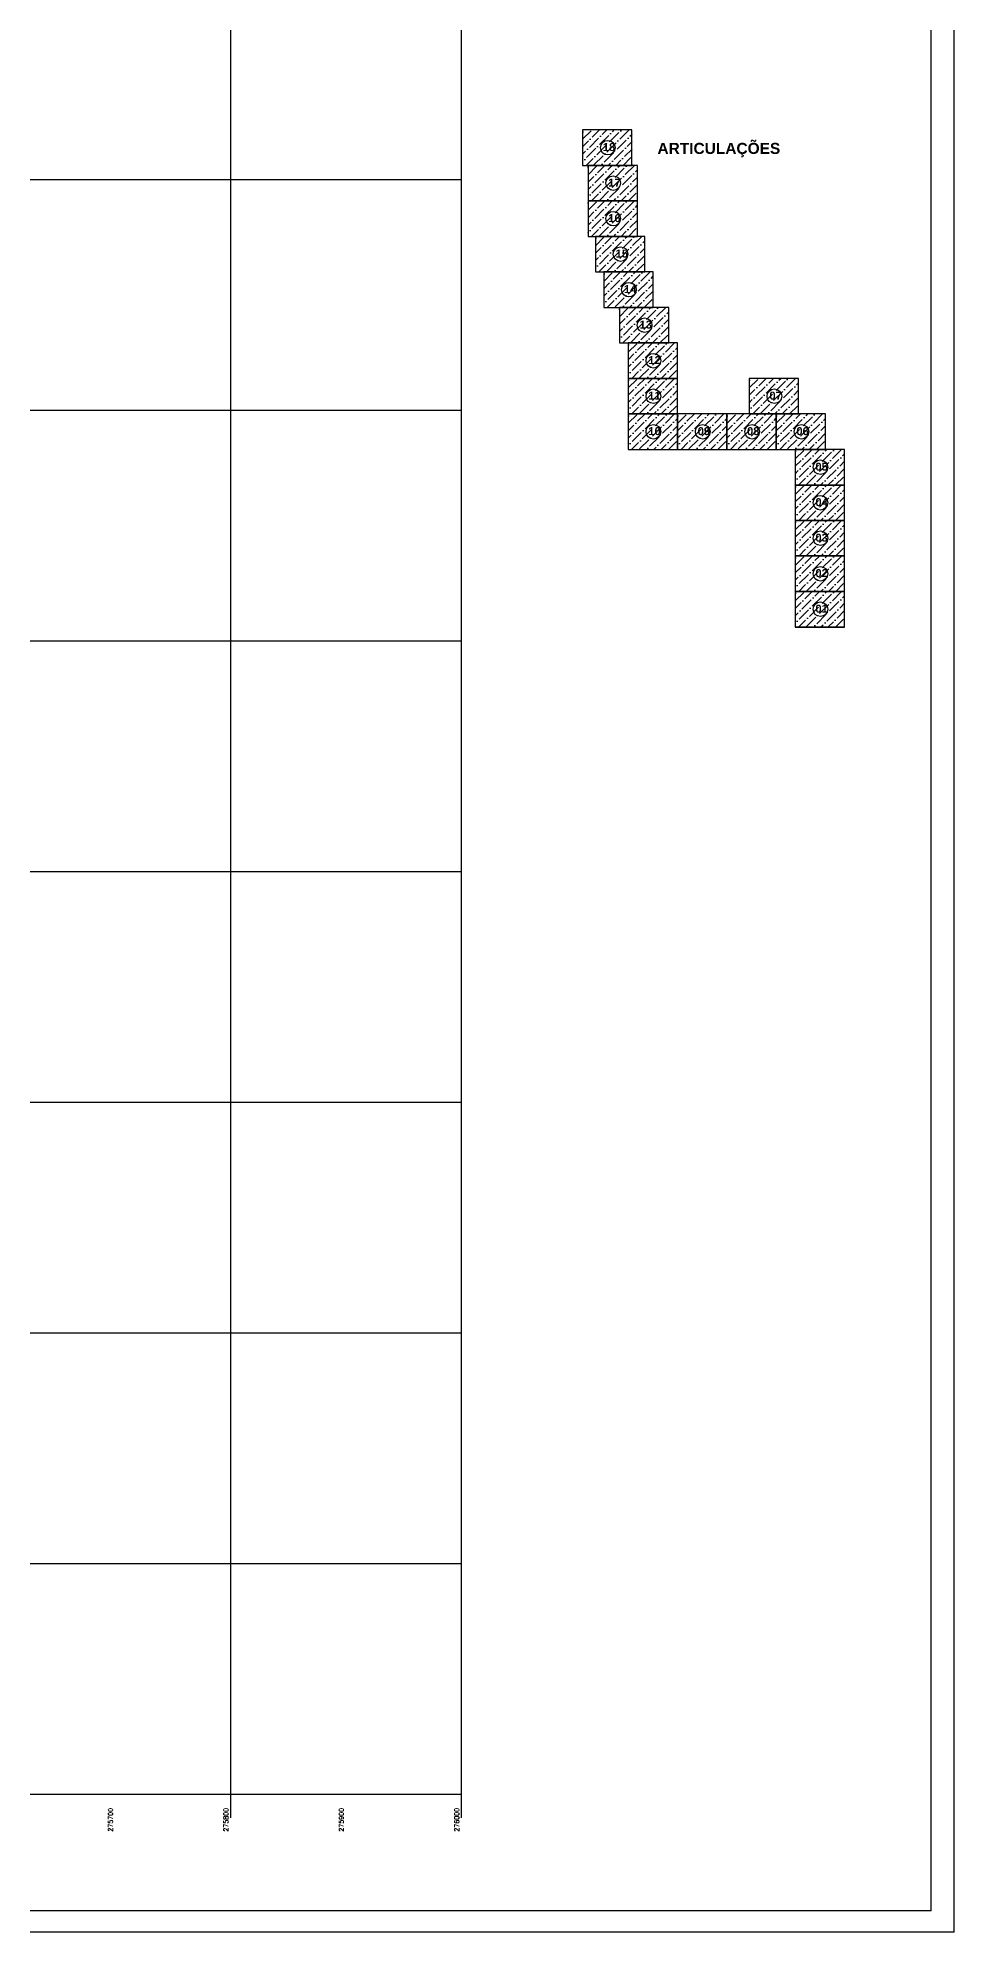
# Model space of a CAD drawing. Header units: millimetres. Extents: x 276147 to 291056, y 9594849 to 9609891.
# Drawn here: x 282152 to 282946, y 9594849 to 9596491 of the extents above; entities that cross this region are included whole.
import ezdxf
from ezdxf.enums import TextEntityAlignment as Align

# ---------------------------------------------------------------- set-up
doc = ezdxf.new("R2010")
doc.units = ezdxf.units.MM
doc.header["$LTSCALE"] = 10
for name, color, linetype in [('2000-Top_malha_coord', 2, 'Continuous'), ('LINHA02', 8, 'Continuous'), ('Top_malha_coord', 8, 'Continuous')]:
    doc.layers.add(name, color=color, linetype=linetype)
doc.styles.add('r80', font='romans.shx')
doc.styles.add('T7', font='arial.ttf')

# ---------------------------------------------------------------- blocks, each defined once
blk = doc.blocks.new('ASDF')
at = {"layer": 'Top_malha_coord', "color": 7}
for points in [[(288117.28, 9595425.1), (288124.78, 9595425.1), (288124.78, 9595430.49), (288117.28, 9595430.49)], [(288118.1, 9595419.7), (288125.6, 9595419.7), (288125.6, 9595425.1), (288118.1, 9595425.1)], [(288118.1, 9595414.3), (288125.6, 9595414.3), (288125.6, 9595419.7), (288118.1, 9595419.7)], [(288119.22, 9595408.9), (288126.72, 9595408.9), (288126.72, 9595414.3), (288119.22, 9595414.3)], [(288120.49, 9595403.5), (288127.99, 9595403.5), (288127.99, 9595408.9), (288120.49, 9595408.9)], [(288122.87, 9595398.1), (288130.37, 9595398.1), (288130.37, 9595403.5), (288122.87, 9595403.5)], [(288124.2, 9595392.7), (288131.7, 9595392.7), (288131.7, 9595398.1), (288124.2, 9595398.1)], [(288124.2, 9595387.3), (288131.7, 9595387.3), (288131.7, 9595392.7), (288124.2, 9595392.7)], [(288142.59, 9595387.3), (288150.09, 9595387.3), (288150.09, 9595392.7), (288142.59, 9595392.7)], [(288124.2, 9595381.9), (288131.7, 9595381.9), (288131.7, 9595387.3), (288124.2, 9595387.3)], [(288131.7, 9595381.9), (288139.2, 9595381.9), (288139.2, 9595387.3), (288131.7, 9595387.3)], [(288139.2, 9595381.9), (288146.7, 9595381.9), (288146.7, 9595387.3), (288139.2, 9595387.3)], [(288146.7, 9595381.9), (288154.2, 9595381.9), (288154.2, 9595387.3), (288146.7, 9595387.3)], [(288149.59, 9595376.5), (288157.09, 9595376.5), (288157.09, 9595381.9), (288149.59, 9595381.9)], [(288149.59, 9595371.11), (288157.09, 9595371.11), (288157.09, 9595376.5), (288149.59, 9595376.5)], [(288149.59, 9595365.71), (288157.09, 9595365.71), (288157.09, 9595371.11), (288149.59, 9595371.11)], [(288149.59, 9595360.31), (288157.09, 9595360.31), (288157.09, 9595365.71), (288149.59, 9595365.71)], [(288149.59, 9595354.91), (288157.09, 9595354.91), (288157.09, 9595360.31), (288149.59, 9595360.31)]]:
    blk.add_lwpolyline(points, close=True, dxfattribs=at)
for centre in [(288121.11, 9595427.79), (288121.93, 9595422.4), (288121.93, 9595417), (288123.05, 9595411.6), (288124.32, 9595406.2), (288126.7, 9595400.8), (288128.03, 9595395.4), (288128.03, 9595390), (288146.42, 9595390), (288128.03, 9595384.6), (288135.53, 9595384.6), (288143.03, 9595384.6), (288150.53, 9595384.6), (288153.42, 9595379.2), (288153.42, 9595373.81), (288153.42, 9595368.41), (288153.42, 9595363.01), (288153.42, 9595357.61)]:
    blk.add_circle(centre, 1.11, dxfattribs=at)
at = {"layer": 'Top_malha_coord', "color": 7, "char_height": 1.2169, "attachment_point": 1, "style": 'T7'}
for s, insert in [('{\\fArial|b1|i0|c0|p34;18}', (288120.34, 9595428.49)), ('{\\fArial|b1|i0|c0|p34;17}', (288121.17, 9595423.09)), ('{\\fArial|b1|i0|c0|p34;16}', (288121.17, 9595417.69)), ('{\\fArial|b1|i0|c0|p34;15}', (288122.29, 9595412.3)), ('{\\fArial|b1|i0|c0|p34;14}', (288123.56, 9595406.9)), ('{\\fArial|b1|i0|c0|p34;13}', (288125.93, 9595401.5)), ('{\\fArial|b1|i0|c0|p34;12}', (288127.26, 9595396.1)), ('{\\fArial|b1|i0|c0|p34;11}', (288127.26, 9595390.7)), ('{\\fArial|b1|i0|c0|p34;07}', (288145.66, 9595390.7)), ('{\\fArial|b1|i0|c0|p34;10}', (288127.26, 9595385.3)), ('{\\fArial|b1|i0|c0|p34;09}', (288134.76, 9595385.3)), ('{\\fArial|b1|i0|c0|p34;08}', (288142.26, 9595385.3)), ('{\\fArial|b1|i0|c0|p34;06}', (288149.76, 9595385.3)), ('{\\fArial|b1|i0|c0|p34;05}', (288152.65, 9595379.9)), ('{\\fArial|b1|i0|c0|p34;04}', (288152.65, 9595374.5)), ('{\\fArial|b1|i0|c0|p34;03}', (288152.65, 9595369.1)), ('{\\fArial|b1|i0|c0|p34;02}', (288152.65, 9595363.71)), ('{\\fArial|b1|i0|c0|p34;01}', (288152.65, 9595358.31))]:
    blk.add_mtext_dynamic_manual_height_columns(s, width=9.0598, gutter_width=12.5, heights=[0], dxfattribs=dict(at, insert=insert))

msp = doc.modelspace()

# ---------------------------------------------------------------- hatches: boundary and pattern name
at = {"layer": 'Top_malha_coord'}
h = msp.add_hatch(dxfattribs=at)
h.set_pattern_fill('ANSI36', color=8, scale=1.4256)
h.set_pattern_definition([(45, (-1360520.199, -45120171.2436), (2.40042246115, 8.80154902423), [11.31569999996, -2.26314, 0, -2.26314])])
h.paths.add_polyline_path([(282666.8, 9596411.4), (282624, 9596411.4), (282624, 9596380.6), (282666.8, 9596380.6)])
h.paths.add_polyline_path([(282652.2, 9596396, -1), (282639.5, 9596396, -1)], flags=0)
h.paths.add_polyline_path([(282639.3, 9596389.2), (282653.6, 9596389.2), (282653.6, 9596403.5), (282639.3, 9596403.5)], flags=24)
h = msp.add_hatch(dxfattribs=at)
h.set_pattern_fill('ANSI36', color=8, scale=1.4256)
h.set_pattern_definition([(45, (-1360515.4987, -45120202.0303), (2.40042246115, 8.80154902423), [11.31569999996, -2.26314, 0, -2.26314])])
h.paths.add_polyline_path([(282671.5, 9596380.6), (282628.7, 9596380.6), (282628.7, 9596349.8), (282671.5, 9596349.8)])
h.paths.add_polyline_path([(282656.9, 9596365.2, -1), (282644.2, 9596365.2, -1)], flags=0)
h.paths.add_polyline_path([(282644, 9596358.4), (282658.3, 9596358.4), (282658.3, 9596372.7), (282644, 9596372.7)], flags=24)
h = msp.add_hatch(dxfattribs=at)
h.set_pattern_fill('ANSI36', color=8, scale=1.4256)
h.set_pattern_definition([(45, (-1360515.4987, -45120232.817), (2.40042246115, 8.80154902423), [11.31569999996, -2.26314, 0, -2.26314])])
h.paths.add_polyline_path([(282671.5, 9596349.8), (282628.7, 9596349.8), (282628.7, 9596319), (282671.5, 9596319)])
h.paths.add_polyline_path([(282656.9, 9596334.4, -1), (282644.2, 9596334.4, -1)], flags=0)
h.paths.add_polyline_path([(282644, 9596327.6), (282658.3, 9596327.6), (282658.3, 9596341.9), (282644, 9596341.9)], flags=24)
h = msp.add_hatch(dxfattribs=at)
h.set_pattern_fill('ANSI36', color=8, scale=1.4256)
h.set_pattern_definition([(45, (-1360509.0994, -45120263.604), (2.40042246115, 8.80154902423), [11.31569999996, -2.26314, 0, -2.26314])])
h.paths.add_polyline_path([(282677.9, 9596319), (282635.1, 9596319), (282635.1, 9596288.2), (282677.9, 9596288.2)])
h.paths.add_polyline_path([(282663.3, 9596303.6, -1), (282650.6, 9596303.6, -1)], flags=0)
h.paths.add_polyline_path([(282650.4, 9596296.8), (282664.7, 9596296.8), (282664.7, 9596311.1), (282650.4, 9596311.1)], flags=24)
h = msp.add_hatch(dxfattribs=at)
h.set_pattern_fill('ANSI36', color=8, scale=1.4256)
h.set_pattern_definition([(45, (-1360501.8786, -45120294.3905), (2.40042246115, 8.80154902423), [11.31569999996, -2.26314, 0, -2.26314])])
h.paths.add_polyline_path([(282685.1, 9596288.2), (282642.3, 9596288.2), (282642.3, 9596257.4), (282685.1, 9596257.4)])
h.paths.add_polyline_path([(282670.5, 9596272.8, -1), (282657.8, 9596272.8, -1)], flags=0)
h.paths.add_polyline_path([(282657.7, 9596266.1), (282671.9, 9596266.1), (282671.9, 9596280.4), (282657.7, 9596280.4)], flags=24)
h = msp.add_hatch(dxfattribs=at)
h.set_pattern_fill('ANSI36', color=8, scale=1.4256)
h.set_pattern_definition([(45, (-1360488.3194, -45120325.1773), (2.40042246115, 8.80154902423), [11.31569999996, -2.26314, 0, -2.26314])])
h.paths.add_polyline_path([(282698.6, 9596257.4), (282655.9, 9596257.4), (282655.9, 9596226.7), (282698.6, 9596226.7)])
h.paths.add_polyline_path([(282684, 9596242.1, -1), (282671.4, 9596242.1, -1)], flags=0)
h.paths.add_polyline_path([(282671.2, 9596235.3), (282685.5, 9596235.3), (282685.5, 9596249.6), (282671.2, 9596249.6)], flags=24)
h = msp.add_hatch(dxfattribs=at)
h.set_pattern_fill('ANSI36', color=8, scale=1.4256)
h.set_pattern_definition([(45, (-1360480.744, -45120355.964), (2.40042246115, 8.80154902423), [11.31569999996, -2.26314, 0, -2.26314])])
h.paths.add_polyline_path([(282706.2, 9596226.7), (282663.5, 9596226.7), (282663.5, 9596195.9), (282706.2, 9596195.9)])
h.paths.add_polyline_path([(282691.6, 9596211.3, -1), (282679, 9596211.3, -1)], flags=0)
h.paths.add_polyline_path([(282678.8, 9596204.5), (282693.1, 9596204.5), (282693.1, 9596218.8), (282678.8, 9596218.8)], flags=24)
h = msp.add_hatch(dxfattribs=at)
h.set_pattern_fill('ANSI36', color=8, scale=1.4256)
h.set_pattern_definition([(45, (-1360480.744, -45120386.7508), (2.40042246115, 8.80154902423), [11.31569999996, -2.26314, 0, -2.26314])])
h.paths.add_polyline_path([(282706.2, 9596195.9), (282663.5, 9596195.9), (282663.5, 9596165.1), (282706.2, 9596165.1)])
h.paths.add_polyline_path([(282691.6, 9596180.5, -1), (282679, 9596180.5, -1)], flags=0)
h.paths.add_polyline_path([(282678.8, 9596173.7), (282693.1, 9596173.7), (282693.1, 9596188), (282678.8, 9596188)], flags=24)
h = msp.add_hatch(dxfattribs=at)
h.set_pattern_fill('ANSI36', color=8, scale=1.4256)
h.set_pattern_definition([(45, (-1360375.861, -45120386.7508), (2.40042246115, 8.80154902423), [11.31569999996, -2.26314, 0, -2.26314])])
h.paths.add_polyline_path([(282811.1, 9596195.9), (282768.3, 9596195.9), (282768.3, 9596165.1), (282811.1, 9596165.1)])
h.paths.add_polyline_path([(282796.5, 9596180.5, -1), (282783.9, 9596180.5, -1)], flags=0)
h.paths.add_polyline_path([(282783.7, 9596173.7), (282797.9, 9596173.7), (282797.9, 9596188), (282783.7, 9596188)], flags=24)
h = msp.add_hatch(dxfattribs=at)
h.set_pattern_fill('ANSI36', color=8, scale=1.4256)
h.set_pattern_definition([(45, (-1360480.744, -45120417.5375), (2.40042246115, 8.80154902423), [11.31569999996, -2.26314, 0, -2.26314])])
h.paths.add_polyline_path([(282706.2, 9596165.1), (282663.5, 9596165.1), (282663.5, 9596134.3), (282706.2, 9596134.3)])
h.paths.add_polyline_path([(282691.6, 9596149.7, -1), (282679, 9596149.7, -1)], flags=0)
h.paths.add_polyline_path([(282678.8, 9596142.9), (282693.1, 9596142.9), (282693.1, 9596157.2), (282678.8, 9596157.2)], flags=24)
h = msp.add_hatch(dxfattribs=at)
h.set_pattern_fill('ANSI36', color=8, scale=1.4256)
h.set_pattern_definition([(45, (-1360437.976, -45120417.5375), (2.40042246115, 8.80154902423), [11.31569999996, -2.26314, 0, -2.26314])])
h.paths.add_polyline_path([(282749, 9596165.1), (282706.2, 9596165.1), (282706.2, 9596134.3), (282749, 9596134.3)])
h.paths.add_polyline_path([(282734.4, 9596149.7, -1), (282721.7, 9596149.7, -1)], flags=0)
h.paths.add_polyline_path([(282721.6, 9596142.9), (282735.8, 9596142.9), (282735.8, 9596157.2), (282721.6, 9596157.2)], flags=24)
h = msp.add_hatch(dxfattribs=at)
h.set_pattern_fill('ANSI36', color=8, scale=1.4256)
h.set_pattern_definition([(45, (-1360395.208, -45120417.5375), (2.40042246115, 8.80154902423), [11.31569999996, -2.26314, 0, -2.26314])])
h.paths.add_polyline_path([(282791.8, 9596165.1), (282749, 9596165.1), (282749, 9596134.3), (282791.8, 9596134.3)])
h.paths.add_polyline_path([(282777.2, 9596149.7, -1), (282764.5, 9596149.7, -1)], flags=0)
h.paths.add_polyline_path([(282764.3, 9596142.9), (282778.6, 9596142.9), (282778.6, 9596157.2), (282764.3, 9596157.2)], flags=24)
h = msp.add_hatch(dxfattribs=at)
h.set_pattern_fill('ANSI36', color=8, scale=1.4256)
h.set_pattern_definition([(45, (-1360352.44, -45120417.5375), (2.40042246115, 8.80154902423), [11.31569999996, -2.26314, 0, -2.26314])])
h.paths.add_polyline_path([(282834.5, 9596165.1), (282791.8, 9596165.1), (282791.8, 9596134.3), (282834.5, 9596134.3)])
h.paths.add_polyline_path([(282819.9, 9596149.7, -1), (282807.3, 9596149.7, -1)], flags=0)
h.paths.add_polyline_path([(282807.1, 9596142.9), (282821.4, 9596142.9), (282821.4, 9596157.2), (282807.1, 9596157.2)], flags=24)
h = msp.add_hatch(dxfattribs=at)
h.set_pattern_fill('ANSI36', color=8, scale=1.4256)
h.set_pattern_definition([(45, (-1360335.9637, -45120448.3242), (2.40042246115, 8.80154902423), [11.31569999996, -2.26314, 0, -2.26314])])
h.paths.add_polyline_path([(282851, 9596134.3), (282808.2, 9596134.3), (282808.2, 9596103.5), (282851, 9596103.5)])
h.paths.add_polyline_path([(282836.4, 9596118.9, -1), (282823.7, 9596118.9, -1)], flags=0)
h.paths.add_polyline_path([(282823.6, 9596112.1), (282837.8, 9596112.1), (282837.8, 9596126.4), (282823.6, 9596126.4)], flags=24)
h = msp.add_hatch(dxfattribs=at)
h.set_pattern_fill('ANSI36', color=8, scale=1.4256)
h.set_pattern_definition([(45, (-1360335.9637, -45120479.111), (2.40042246115, 8.80154902423), [11.31569999996, -2.26314, 0, -2.26314])])
h.paths.add_polyline_path([(282851, 9596103.5), (282808.2, 9596103.5), (282808.2, 9596072.7), (282851, 9596072.7)])
h.paths.add_polyline_path([(282836.4, 9596088.1, -1), (282823.7, 9596088.1, -1)], flags=0)
h.paths.add_polyline_path([(282823.6, 9596081.3), (282837.8, 9596081.3), (282837.8, 9596095.6), (282823.6, 9596095.6)], flags=24)
h = msp.add_hatch(dxfattribs=at)
h.set_pattern_fill('ANSI36', color=8, scale=1.4256)
h.set_pattern_definition([(45, (-1360335.9637, -45120509.8977), (2.40042246115, 8.80154902423), [11.31569999996, -2.26314, 0, -2.26314])])
h.paths.add_polyline_path([(282851, 9596072.7), (282808.2, 9596072.7), (282808.2, 9596041.9), (282851, 9596041.9)])
h.paths.add_polyline_path([(282836.4, 9596057.3, -1), (282823.7, 9596057.3, -1)], flags=0)
h.paths.add_polyline_path([(282823.6, 9596050.6), (282837.8, 9596050.6), (282837.8, 9596064.9), (282823.6, 9596064.9)], flags=24)
h = msp.add_hatch(dxfattribs=at)
h.set_pattern_fill('ANSI36', color=8, scale=1.4256)
h.set_pattern_definition([(45, (-1360335.9637, -45120540.6844), (2.40042246115, 8.80154902423), [11.31569999996, -2.26314, 0, -2.26314])])
h.paths.add_polyline_path([(282851, 9596041.9), (282808.2, 9596041.9), (282808.2, 9596011.2), (282851, 9596011.2)])
h.paths.add_polyline_path([(282836.4, 9596026.5, -1), (282823.7, 9596026.5, -1)], flags=0)
h.paths.add_polyline_path([(282823.6, 9596019.8), (282837.8, 9596019.8), (282837.8, 9596034.1), (282823.6, 9596034.1)], flags=24)
h = msp.add_hatch(dxfattribs=at)
h.set_pattern_fill('ANSI36', color=8, scale=1.4256)
h.set_pattern_definition([(45, (-1360335.9637, -45120571.471), (2.40042246115, 8.80154902423), [11.31569999996, -2.26314, 0, -2.26314])])
h.paths.add_polyline_path([(282851, 9596011.2), (282808.2, 9596011.2), (282808.2, 9595980.4), (282851, 9595980.4)])
h.paths.add_polyline_path([(282836.4, 9595995.8, -1), (282823.7, 9595995.8, -1)], flags=0)
h.paths.add_polyline_path([(282823.6, 9595989), (282837.8, 9595989), (282837.8, 9596003.3), (282823.6, 9596003.3)], flags=24)

# ---------------------------------------------------------------- linework, layer by layer
at = {"color": 5}
for q in [(282926.1, 9597794.5), (280663.2, 9594867.3)]:
    msp.add_line((282926.1, 9594867.3), q, dxfattribs=at)
at = {"layer": 'LINHA02'}
for q in [(282945.9, 9597813.6), (280613.2, 9594848.8)]:
    msp.add_line((282945.9, 9594848.8), q, dxfattribs=at)
at = {"layer": 'Top_malha_coord'}
for p, q in [((282319.1, 9594947.8), (282319.1, 9597782.2)), ((282519.1, 9594947.8), (282519.1, 9597782.2)), ((280704.9, 9596368.4), (282519.1, 9596368.4)), ((280704.9, 9596168.4), (282519.1, 9596168.4)), ((280704.9, 9595968.4), (282519.1, 9595968.4)), ((280704.9, 9595768.4), (282519.1, 9595768.4)), ((280689.1, 9595568.4), (282519.1, 9595568.4)), ((280704.9, 9595368.4), (282519.1, 9595368.4)), ((280704.9, 9595168.4), (282519.1, 9595168.4)), ((280704.9, 9594968.4), (282519.1, 9594968.4))]:
    msp.add_line(p, q, dxfattribs=at)
at = {"layer": 'Top_malha_coord', "color": 7}
msp.add_line((282808.2, 9595980.4), (282851, 9595980.4), dxfattribs=at)

# ---------------------------------------------------------------- block references
at = {"layer": 'Top_malha_coord', "color": 7, "xscale": 5.702399999982058, "yscale": 5.702399999982058, "zscale": 5.702399999982058}
msp.add_blockref('ASDF', (-1360336, -45120571.5), dxfattribs=at)

# ---------------------------------------------------------------- texts
at = {"layer": '2000-Top_malha_coord', "style": 'r80'}
for s, p in [('275700', (282218.1, 9594935.9)), ('275800', (282318.1, 9594935.9)), ('275900', (282418.1, 9594935.9)), ('276000', (282518.1, 9594935.9))]:
    msp.add_text(s, height=4, rotation=90, dxfattribs=at).set_placement(p, align=Align.BOTTOM_LEFT)
at = {"layer": 'Top_malha_coord', "color": 7, "insert": (282688.8, 9596400.1), "char_height": 9.592, "attachment_point": 1, "style": 'T7'}
msp.add_mtext_dynamic_manual_height_columns('{\\fArial|b1|i0|c0|p34;ARTICULAÇÕES}', width=9.06, gutter_width=12.5, heights=[0], dxfattribs=at)

doc.saveas('drawing.dxf')
